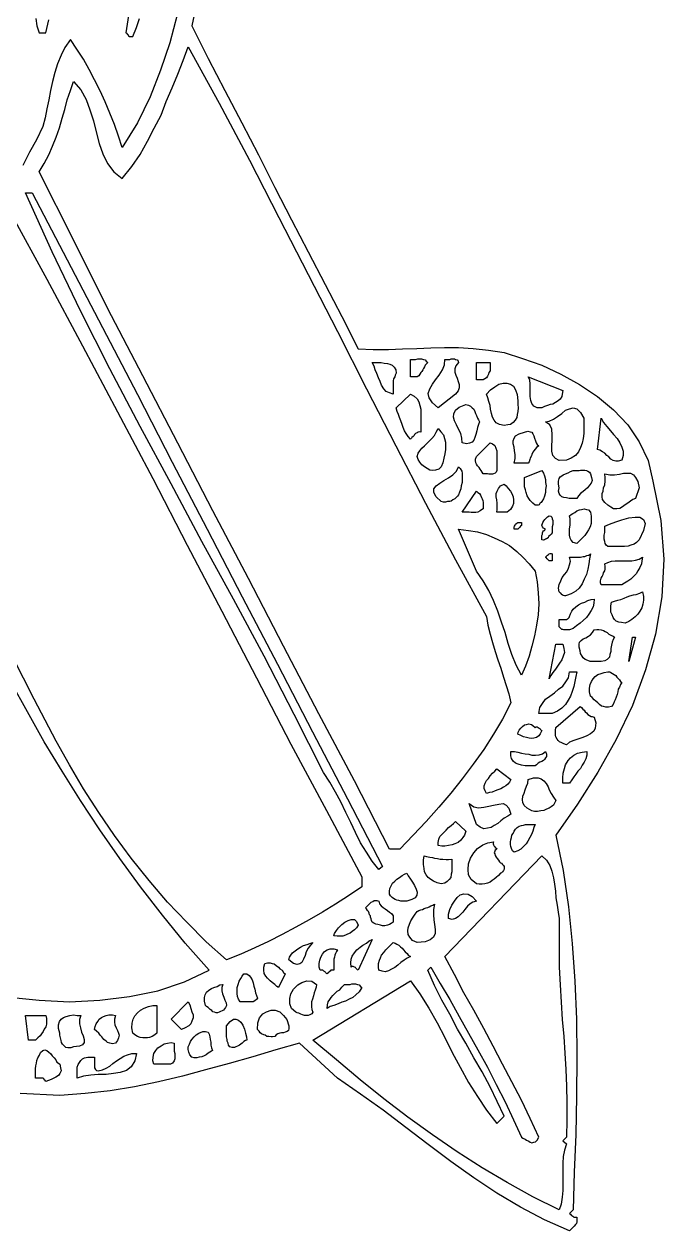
# Model space of a CAD drawing. Extents: x 0.02 to 6.9, y 0.03 to 9.01.
# Drawn here: x 5.679 to 6.901, y 0.026 to 2.328 of the extents above; entities that cross this region are included whole.
import ezdxf

# ---------------------------------------------------------------- set-up
doc = ezdxf.new("R2010")
doc.units = 0
doc.layers.add('1', color=7, linetype='Continuous')

msp = doc.modelspace()

# ---------------------------------------------------------------- linework, layer by layer
for points in [[(6.059, 2.602), (6, 2.324), (6.031, 2.262), (6.063, 2.201), (6.095, 2.139), (6.127, 2.078), (6.158, 2.016), (6.19, 1.954), (6.222, 1.893), (6.254, 1.831), (6.286, 1.77), (6.317, 1.708), (6.346, 1.707), (6.375, 1.707), (6.402, 1.708), (6.429, 1.709), (6.456, 1.71), (6.482, 1.711), (6.509, 1.711), (6.537, 1.709), (6.566, 1.706), (6.596, 1.701), (6.631, 1.69), (6.668, 1.677), (6.704, 1.66), (6.74, 1.64), (6.774, 1.617), (6.805, 1.592), (6.832, 1.563), (6.854, 1.531), (6.871, 1.495), (6.88, 1.456), (6.895, 1.381), (6.901, 1.307), (6.897, 1.235), (6.885, 1.164), (6.866, 1.096), (6.841, 1.028), (6.81, 0.963), (6.775, 0.901), (6.736, 0.84), (6.695, 0.781), (6.709, 0.713), (6.719, 0.644), (6.726, 0.574), (6.731, 0.502), (6.734, 0.43), (6.735, 0.357), (6.734, 0.283), (6.733, 0.21), (6.73, 0.138), (6.728, 0.066), (6.721, 0.059), (6.723, 0.058), (6.724, 0.056), (6.725, 0.055), (6.727, 0.054), (6.729, 0.052), (6.73, 0.052), (6.733, 0.052), (6.735, 0.052), (6.735, 0.049), (6.735, 0.046), (6.735, 0.043), (6.734, 0.04), (6.732, 0.038), (6.73, 0.035), (6.728, 0.033), (6.726, 0.031), (6.723, 0.028), (6.721, 0.026), (6.673, 0.047), (6.627, 0.071), (6.582, 0.098), (6.538, 0.127), (6.494, 0.158), (6.451, 0.191), (6.408, 0.223), (6.365, 0.256), (6.322, 0.287), (6.278, 0.317), (6.205, 0.384), (6.16, 0.371), (6.116, 0.358), (6.071, 0.345), (6.026, 0.333), (5.982, 0.321), (5.936, 0.31), (5.89, 0.301), (5.844, 0.293), (5.796, 0.288), (5.748, 0.284), (5.672, 0.288)], [(5.651, 0.472), (5.708, 0.466), (5.766, 0.463), (5.824, 0.466), (5.881, 0.473), (5.935, 0.484), (5.986, 0.501), (6.033, 0.523), (5.987, 0.575), (5.944, 0.628), (5.902, 0.682), (5.862, 0.736), (5.824, 0.791), (5.787, 0.847), (5.752, 0.903), (5.718, 0.959), (5.686, 1.016), (5.655, 1.072)]]:
    msp.add_lwpolyline(points)
at = {"layer": '1'}
for points in [[(5.88, 2.352), (5.874, 2.311), (5.875, 2.31), (5.877, 2.308), (5.878, 2.307), (5.879, 2.305), (5.881, 2.304), (5.883, 2.304), (5.885, 2.304), (5.887, 2.304), (5.894, 2.321), (5.9, 2.338)], [(5.972, 2.345), (5.958, 2.292), (5.94, 2.24), (5.92, 2.189), (5.896, 2.139), (5.867, 2.092), (5.86, 2.114), (5.852, 2.136), (5.843, 2.158), (5.834, 2.179), (5.825, 2.2), (5.814, 2.221), (5.804, 2.241), (5.793, 2.261), (5.78, 2.28), (5.768, 2.298), (5.757, 2.283), (5.75, 2.268), (5.743, 2.252), (5.738, 2.235), (5.734, 2.218), (5.73, 2.201), (5.727, 2.183), (5.723, 2.166), (5.72, 2.149), (5.715, 2.132), (5.703, 2.107), (5.69, 2.083), (5.677, 2.058)], [(5.702, 2.338), (5.704, 2.324), (5.708, 2.311), (5.721, 2.311), (5.727, 2.336)], [(6.562, 1.198), (6.565, 1.181), (6.569, 1.164), (6.574, 1.148), (6.579, 1.131), (6.584, 1.115), (6.59, 1.099), (6.595, 1.082), (6.6, 1.066), (6.605, 1.05), (6.609, 1.033), (6.593, 1.002), (6.576, 0.973), (6.557, 0.944), (6.537, 0.916), (6.516, 0.888), (6.494, 0.861), (6.471, 0.834), (6.447, 0.807), (6.422, 0.781), (6.397, 0.754), (6.377, 0.754), (6.31, 0.884), (6.242, 1.012), (6.175, 1.141), (6.108, 1.27), (6.04, 1.399), (5.973, 1.528), (5.906, 1.657), (5.839, 1.786), (5.774, 1.916), (5.708, 2.046), (5.718, 2.062), (5.727, 2.078), (5.734, 2.095), (5.741, 2.112), (5.747, 2.13), (5.752, 2.148), (5.757, 2.165), (5.762, 2.183), (5.768, 2.201), (5.774, 2.218), (5.788, 2.202), (5.798, 2.184), (5.805, 2.164), (5.812, 2.143), (5.817, 2.122), (5.823, 2.1), (5.83, 2.08), (5.839, 2.062), (5.851, 2.046), (5.867, 2.033), (5.885, 2.056), (5.901, 2.079), (5.915, 2.104), (5.928, 2.129), (5.941, 2.154), (5.951, 2.18), (5.962, 2.206), (5.973, 2.232), (5.983, 2.258), (5.993, 2.284), (6.052, 2.177), (6.11, 2.068), (6.166, 1.959), (6.222, 1.85), (6.278, 1.741), (6.333, 1.632), (6.389, 1.523), (6.446, 1.414), (6.503, 1.306), (6.562, 1.198)], [(5.695, 2.006), (5.762, 1.878), (5.829, 1.749), (5.896, 1.621), (5.962, 1.492), (6.029, 1.364), (6.096, 1.235), (6.163, 1.107), (6.23, 0.978), (6.297, 0.85), (6.364, 0.721), (6.357, 0.715), (6.344, 0.731), (6.333, 0.748), (6.322, 0.766), (6.312, 0.786), (6.303, 0.805), (6.294, 0.824), (6.284, 0.844), (6.274, 0.863), (6.263, 0.882), (6.251, 0.9), (6.195, 1.011), (6.138, 1.122), (6.079, 1.231), (6.019, 1.341), (5.96, 1.451), (5.901, 1.56), (5.843, 1.67), (5.787, 1.781), (5.733, 1.893), (5.682, 2.006), (5.695, 2.006)], [(5.655, 1.966), (5.723, 1.841), (5.791, 1.714), (5.858, 1.588), (5.925, 1.461), (5.991, 1.334), (6.057, 1.208), (6.123, 1.081), (6.189, 0.954), (6.257, 0.828), (6.324, 0.701), (6.324, 0.682), (6.299, 0.665), (6.274, 0.649), (6.249, 0.634), (6.224, 0.619), (6.198, 0.605), (6.172, 0.591), (6.146, 0.578), (6.12, 0.566), (6.093, 0.554), (6.066, 0.543), (6.027, 0.577), (5.99, 0.615), (5.953, 0.653), (5.918, 0.694), (5.884, 0.737), (5.852, 0.78), (5.822, 0.824), (5.793, 0.869), (5.766, 0.915), (5.741, 0.96), (5.699, 1.04), (5.658, 1.12)], [(6.39, 1.662), (6.388, 1.658), (6.387, 1.655), (6.385, 1.651), (6.384, 1.647), (6.384, 1.643), (6.384, 1.639), (6.384, 1.635), (6.384, 1.631), (6.384, 1.626), (6.384, 1.622), (6.377, 1.624), (6.371, 1.627), (6.366, 1.632), (6.362, 1.639), (6.359, 1.646), (6.356, 1.653), (6.353, 1.661), (6.35, 1.668), (6.348, 1.675), (6.344, 1.682), (6.35, 1.682), (6.355, 1.682), (6.361, 1.682), (6.367, 1.681), (6.373, 1.68), (6.378, 1.679), (6.382, 1.677), (6.386, 1.673), (6.389, 1.668), (6.39, 1.662)], [(6.45, 1.682), (6.447, 1.679), (6.445, 1.677), (6.444, 1.674), (6.442, 1.671), (6.441, 1.668), (6.439, 1.665), (6.437, 1.663), (6.435, 1.66), (6.433, 1.657), (6.43, 1.655), (6.417, 1.655), (6.417, 1.688), (6.42, 1.688), (6.424, 1.688), (6.427, 1.688), (6.431, 1.689), (6.435, 1.689), (6.438, 1.689), (6.442, 1.688), (6.445, 1.687), (6.447, 1.685), (6.45, 1.682)], [(6.509, 1.682), (6.504, 1.676), (6.502, 1.67), (6.502, 1.664), (6.504, 1.658), (6.506, 1.652), (6.508, 1.646), (6.51, 1.64), (6.51, 1.634), (6.508, 1.628), (6.503, 1.622), (6.47, 1.596), (6.459, 1.605), (6.453, 1.615), (6.451, 1.623), (6.454, 1.632), (6.459, 1.641), (6.465, 1.649), (6.472, 1.658), (6.478, 1.668), (6.482, 1.678), (6.483, 1.688), (6.486, 1.688), (6.489, 1.688), (6.492, 1.688), (6.495, 1.689), (6.498, 1.689), (6.501, 1.689), (6.503, 1.688), (6.506, 1.687), (6.508, 1.685), (6.509, 1.682)], [(6.569, 1.682), (6.569, 1.677), (6.569, 1.674), (6.569, 1.67), (6.569, 1.666), (6.567, 1.663), (6.566, 1.66), (6.564, 1.656), (6.562, 1.653), (6.559, 1.651), (6.556, 1.649), (6.543, 1.649), (6.543, 1.682), (6.569, 1.682)], [(6.622, 1.609), (6.622, 1.602), (6.623, 1.596), (6.622, 1.589), (6.621, 1.583), (6.62, 1.577), (6.617, 1.572), (6.613, 1.568), (6.608, 1.564), (6.603, 1.563), (6.596, 1.562), (6.587, 1.564), (6.581, 1.567), (6.577, 1.572), (6.574, 1.578), (6.572, 1.585), (6.57, 1.593), (6.569, 1.6), (6.567, 1.608), (6.565, 1.615), (6.562, 1.622), (6.57, 1.63), (6.578, 1.636), (6.586, 1.641), (6.594, 1.643), (6.601, 1.643), (6.608, 1.641), (6.614, 1.637), (6.618, 1.63), (6.621, 1.621), (6.622, 1.609)], [(6.708, 1.629), (6.707, 1.622), (6.706, 1.617), (6.703, 1.612), (6.699, 1.609), (6.694, 1.606), (6.689, 1.603), (6.684, 1.602), (6.679, 1.6), (6.673, 1.598), (6.668, 1.596), (6.659, 1.596), (6.653, 1.599), (6.649, 1.604), (6.647, 1.61), (6.646, 1.617), (6.646, 1.625), (6.646, 1.634), (6.646, 1.641), (6.645, 1.649), (6.642, 1.655), (6.708, 1.629)], [(6.437, 1.562), (6.437, 1.549), (6.434, 1.55), (6.432, 1.549), (6.43, 1.548), (6.427, 1.547), (6.425, 1.545), (6.424, 1.543), (6.422, 1.541), (6.42, 1.539), (6.419, 1.538), (6.417, 1.536), (6.413, 1.541), (6.409, 1.547), (6.406, 1.552), (6.403, 1.558), (6.401, 1.564), (6.399, 1.571), (6.396, 1.577), (6.394, 1.583), (6.392, 1.589), (6.39, 1.596), (6.417, 1.622), (6.424, 1.618), (6.43, 1.613), (6.433, 1.607), (6.435, 1.6), (6.437, 1.593), (6.437, 1.586), (6.437, 1.579), (6.437, 1.573), (6.437, 1.567), (6.437, 1.562)], [(6.549, 1.569), (6.547, 1.564), (6.545, 1.558), (6.544, 1.552), (6.542, 1.545), (6.54, 1.539), (6.538, 1.534), (6.535, 1.53), (6.53, 1.528), (6.524, 1.527), (6.516, 1.529), (6.515, 1.538), (6.513, 1.547), (6.509, 1.555), (6.505, 1.563), (6.501, 1.571), (6.499, 1.578), (6.5, 1.584), (6.503, 1.591), (6.51, 1.597), (6.523, 1.602), (6.528, 1.601), (6.532, 1.599), (6.535, 1.596), (6.538, 1.593), (6.54, 1.589), (6.541, 1.585), (6.543, 1.581), (6.545, 1.576), (6.547, 1.573), (6.549, 1.569)], [(6.748, 1.576), (6.748, 1.566), (6.748, 1.556), (6.748, 1.547), (6.747, 1.537), (6.745, 1.528), (6.742, 1.52), (6.738, 1.512), (6.732, 1.505), (6.724, 1.5), (6.715, 1.496), (6.701, 1.495), (6.694, 1.499), (6.689, 1.505), (6.687, 1.513), (6.687, 1.523), (6.688, 1.534), (6.688, 1.544), (6.687, 1.555), (6.683, 1.563), (6.675, 1.569), (6.682, 1.57), (6.69, 1.574), (6.698, 1.579), (6.706, 1.585), (6.713, 1.591), (6.721, 1.594), (6.728, 1.596), (6.735, 1.594), (6.742, 1.587), (6.748, 1.576)], [(6.821, 1.496), (6.814, 1.494), (6.809, 1.494), (6.804, 1.495), (6.8, 1.498), (6.796, 1.502), (6.792, 1.505), (6.788, 1.509), (6.784, 1.512), (6.779, 1.515), (6.774, 1.516), (6.781, 1.576), (6.786, 1.568), (6.792, 1.56), (6.799, 1.552), (6.805, 1.545), (6.812, 1.537), (6.817, 1.529), (6.821, 1.521), (6.823, 1.513), (6.823, 1.505), (6.821, 1.496)], [(6.476, 1.483), (6.471, 1.479), (6.465, 1.477), (6.46, 1.476), (6.454, 1.477), (6.449, 1.48), (6.444, 1.483), (6.439, 1.487), (6.435, 1.492), (6.432, 1.497), (6.43, 1.503), (6.432, 1.509), (6.435, 1.514), (6.439, 1.519), (6.444, 1.523), (6.449, 1.528), (6.453, 1.532), (6.458, 1.537), (6.463, 1.543), (6.466, 1.549), (6.47, 1.556), (6.475, 1.55), (6.48, 1.544), (6.482, 1.537), (6.484, 1.53), (6.484, 1.523), (6.484, 1.516), (6.483, 1.508), (6.481, 1.5), (6.479, 1.491), (6.476, 1.483)], [(6.662, 1.523), (6.658, 1.52), (6.655, 1.517), (6.653, 1.514), (6.651, 1.511), (6.649, 1.507), (6.648, 1.504), (6.646, 1.5), (6.645, 1.497), (6.644, 1.493), (6.642, 1.49), (6.615, 1.49), (6.617, 1.499), (6.617, 1.507), (6.616, 1.514), (6.615, 1.521), (6.613, 1.527), (6.613, 1.533), (6.615, 1.538), (6.618, 1.542), (6.625, 1.546), (6.635, 1.549), (6.641, 1.551), (6.646, 1.55), (6.649, 1.549), (6.651, 1.546), (6.653, 1.542), (6.654, 1.538), (6.656, 1.533), (6.657, 1.529), (6.659, 1.526), (6.662, 1.523)], [(6.582, 1.476), (6.581, 1.473), (6.579, 1.471), (6.576, 1.47), (6.574, 1.469), (6.571, 1.469), (6.567, 1.469), (6.564, 1.47), (6.562, 1.47), (6.559, 1.47), (6.556, 1.47), (6.554, 1.473), (6.552, 1.476), (6.55, 1.479), (6.548, 1.482), (6.545, 1.485), (6.543, 1.488), (6.542, 1.491), (6.541, 1.495), (6.541, 1.498), (6.543, 1.503), (6.569, 1.529), (6.574, 1.527), (6.578, 1.524), (6.58, 1.519), (6.582, 1.514), (6.582, 1.508), (6.582, 1.502), (6.582, 1.495), (6.582, 1.488), (6.582, 1.482), (6.582, 1.476)], [(6.509, 1.43), (6.507, 1.427), (6.504, 1.424), (6.502, 1.422), (6.498, 1.42), (6.495, 1.418), (6.492, 1.417), (6.488, 1.417), (6.484, 1.416), (6.48, 1.416), (6.476, 1.417), (6.466, 1.426), (6.462, 1.434), (6.462, 1.441), (6.466, 1.447), (6.473, 1.452), (6.481, 1.457), (6.49, 1.462), (6.498, 1.468), (6.505, 1.475), (6.509, 1.483), (6.512, 1.48), (6.515, 1.475), (6.516, 1.471), (6.516, 1.465), (6.516, 1.459), (6.516, 1.453), (6.514, 1.447), (6.513, 1.441), (6.511, 1.435), (6.509, 1.43)], [(6.668, 1.417), (6.667, 1.415), (6.665, 1.414), (6.664, 1.413), (6.663, 1.411), (6.661, 1.41), (6.659, 1.41), (6.657, 1.41), (6.655, 1.41), (6.651, 1.414), (6.646, 1.419), (6.643, 1.423), (6.64, 1.428), (6.638, 1.434), (6.637, 1.439), (6.635, 1.445), (6.635, 1.451), (6.635, 1.457), (6.635, 1.463), (6.668, 1.476), (6.671, 1.471), (6.673, 1.466), (6.675, 1.459), (6.675, 1.453), (6.676, 1.447), (6.675, 1.44), (6.675, 1.434), (6.673, 1.427), (6.671, 1.422), (6.668, 1.417)], [(6.761, 1.47), (6.763, 1.463), (6.764, 1.457), (6.762, 1.452), (6.759, 1.448), (6.755, 1.443), (6.751, 1.439), (6.747, 1.436), (6.742, 1.432), (6.738, 1.428), (6.735, 1.423), (6.73, 1.423), (6.725, 1.423), (6.72, 1.423), (6.715, 1.424), (6.71, 1.425), (6.706, 1.426), (6.703, 1.429), (6.701, 1.432), (6.7, 1.437), (6.701, 1.443), (6.7, 1.45), (6.7, 1.456), (6.701, 1.461), (6.703, 1.464), (6.706, 1.466), (6.709, 1.468), (6.713, 1.47), (6.718, 1.472), (6.723, 1.474), (6.728, 1.476), (6.731, 1.476), (6.735, 1.476), (6.739, 1.476), (6.742, 1.477), (6.746, 1.477), (6.75, 1.477), (6.753, 1.476), (6.756, 1.475), (6.759, 1.473), (6.761, 1.47)], [(6.602, 1.397), (6.582, 1.397), (6.583, 1.402), (6.583, 1.408), (6.583, 1.414), (6.582, 1.42), (6.581, 1.426), (6.581, 1.432), (6.583, 1.437), (6.585, 1.442), (6.589, 1.447), (6.596, 1.45), (6.6, 1.447), (6.604, 1.442), (6.608, 1.437), (6.611, 1.432), (6.613, 1.426), (6.614, 1.42), (6.614, 1.413), (6.612, 1.408), (6.608, 1.402), (6.602, 1.397)], [(6.847, 1.423), (6.842, 1.421), (6.837, 1.418), (6.832, 1.414), (6.827, 1.411), (6.822, 1.407), (6.817, 1.404), (6.811, 1.403), (6.805, 1.403), (6.8, 1.406), (6.794, 1.41), (6.788, 1.415), (6.784, 1.421), (6.783, 1.426), (6.783, 1.432), (6.785, 1.437), (6.786, 1.443), (6.788, 1.449), (6.789, 1.456), (6.789, 1.462), (6.788, 1.47), (6.798, 1.468), (6.807, 1.468), (6.816, 1.469), (6.824, 1.471), (6.831, 1.471), (6.837, 1.471), (6.843, 1.468), (6.847, 1.463), (6.851, 1.455), (6.854, 1.443), (6.847, 1.423)], [(6.556, 1.403), (6.553, 1.401), (6.55, 1.399), (6.546, 1.397), (6.542, 1.396), (6.538, 1.396), (6.533, 1.396), (6.529, 1.397), (6.524, 1.397), (6.52, 1.397), (6.516, 1.397), (6.543, 1.437), (6.546, 1.434), (6.549, 1.432), (6.551, 1.429), (6.553, 1.425), (6.554, 1.422), (6.555, 1.419), (6.556, 1.415), (6.556, 1.411), (6.556, 1.408), (6.556, 1.403)], [(6.688, 1.357), (6.686, 1.355), (6.685, 1.354), (6.683, 1.352), (6.681, 1.35), (6.68, 1.348), (6.677, 1.346), (6.675, 1.345), (6.673, 1.344), (6.671, 1.343), (6.668, 1.344), (6.668, 1.347), (6.668, 1.35), (6.668, 1.352), (6.669, 1.355), (6.669, 1.357), (6.67, 1.359), (6.671, 1.361), (6.673, 1.362), (6.675, 1.364), (6.671, 1.366), (6.669, 1.369), (6.668, 1.372), (6.669, 1.375), (6.67, 1.377), (6.672, 1.38), (6.674, 1.383), (6.677, 1.386), (6.679, 1.388), (6.682, 1.39), (6.685, 1.389), (6.687, 1.387), (6.688, 1.384), (6.689, 1.381), (6.689, 1.377), (6.689, 1.373), (6.688, 1.369), (6.688, 1.365), (6.688, 1.361), (6.688, 1.357)], [(6.761, 1.397), (6.762, 1.389), (6.762, 1.382), (6.762, 1.375), (6.76, 1.369), (6.757, 1.363), (6.754, 1.358), (6.75, 1.352), (6.745, 1.347), (6.74, 1.342), (6.735, 1.337), (6.728, 1.339), (6.724, 1.343), (6.722, 1.347), (6.721, 1.353), (6.721, 1.358), (6.721, 1.365), (6.722, 1.372), (6.722, 1.378), (6.722, 1.384), (6.721, 1.39), (6.724, 1.392), (6.727, 1.394), (6.731, 1.396), (6.735, 1.399), (6.74, 1.401), (6.744, 1.402), (6.749, 1.403), (6.753, 1.402), (6.757, 1.401), (6.761, 1.397)], [(6.854, 1.344), (6.849, 1.339), (6.844, 1.336), (6.838, 1.334), (6.833, 1.332), (6.826, 1.331), (6.82, 1.331), (6.814, 1.331), (6.807, 1.331), (6.801, 1.331), (6.794, 1.331), (6.791, 1.334), (6.789, 1.337), (6.788, 1.341), (6.787, 1.345), (6.787, 1.349), (6.787, 1.353), (6.788, 1.358), (6.788, 1.362), (6.788, 1.366), (6.788, 1.37), (6.797, 1.374), (6.809, 1.378), (6.821, 1.382), (6.834, 1.386), (6.846, 1.387), (6.855, 1.387), (6.862, 1.383), (6.865, 1.375), (6.862, 1.362), (6.854, 1.344)], [(6.655, 1.284), (6.659, 1.264), (6.661, 1.243), (6.662, 1.222), (6.661, 1.201), (6.658, 1.181), (6.654, 1.161), (6.649, 1.141), (6.644, 1.122), (6.637, 1.103), (6.629, 1.086), (6.619, 1.105), (6.611, 1.125), (6.604, 1.146), (6.598, 1.167), (6.591, 1.187), (6.584, 1.208), (6.576, 1.228), (6.567, 1.247), (6.556, 1.266), (6.543, 1.284), (6.509, 1.364), (6.528, 1.362), (6.545, 1.359), (6.562, 1.354), (6.577, 1.348), (6.592, 1.341), (6.606, 1.333), (6.62, 1.322), (6.632, 1.311), (6.644, 1.298), (6.655, 1.284)], [(6.629, 1.377), (6.629, 1.375), (6.629, 1.373), (6.629, 1.371), (6.627, 1.37), (6.626, 1.368), (6.625, 1.367), (6.623, 1.365), (6.622, 1.364), (6.615, 1.364), (6.615, 1.366), (6.615, 1.368), (6.616, 1.37), (6.617, 1.372), (6.618, 1.374), (6.62, 1.376), (6.622, 1.377), (6.624, 1.377), (6.627, 1.377), (6.629, 1.377)], [(6.688, 1.304), (6.686, 1.304), (6.684, 1.304), (6.682, 1.304), (6.681, 1.305), (6.679, 1.307), (6.678, 1.308), (6.676, 1.31), (6.675, 1.311), (6.676, 1.312), (6.678, 1.314), (6.679, 1.315), (6.681, 1.316), (6.682, 1.317), (6.684, 1.318), (6.686, 1.318), (6.688, 1.317), (6.688, 1.304)], [(6.761, 1.317), (6.759, 1.308), (6.758, 1.298), (6.756, 1.288), (6.753, 1.278), (6.749, 1.269), (6.745, 1.26), (6.739, 1.252), (6.733, 1.246), (6.724, 1.241), (6.715, 1.238), (6.713, 1.237), (6.711, 1.237), (6.709, 1.238), (6.707, 1.239), (6.706, 1.24), (6.704, 1.242), (6.703, 1.243), (6.701, 1.245), (6.7, 1.252), (6.701, 1.259), (6.704, 1.266), (6.707, 1.272), (6.711, 1.278), (6.716, 1.283), (6.719, 1.29), (6.721, 1.296), (6.723, 1.303), (6.721, 1.311), (6.725, 1.311), (6.73, 1.311), (6.734, 1.311), (6.738, 1.311), (6.742, 1.311), (6.747, 1.312), (6.75, 1.312), (6.754, 1.314), (6.758, 1.315), (6.761, 1.317)], [(6.86, 1.311), (6.859, 1.304), (6.858, 1.298), (6.855, 1.291), (6.851, 1.285), (6.848, 1.279), (6.843, 1.274), (6.838, 1.269), (6.832, 1.265), (6.826, 1.261), (6.821, 1.258), (6.781, 1.258), (6.78, 1.262), (6.78, 1.266), (6.781, 1.271), (6.783, 1.274), (6.785, 1.278), (6.786, 1.281), (6.788, 1.285), (6.789, 1.288), (6.789, 1.293), (6.788, 1.298), (6.794, 1.301), (6.801, 1.303), (6.808, 1.304), (6.816, 1.304), (6.824, 1.304), (6.832, 1.304), (6.84, 1.304), (6.847, 1.305), (6.854, 1.307), (6.86, 1.311)], [(6.86, 1.245), (6.862, 1.236), (6.862, 1.229), (6.861, 1.221), (6.859, 1.214), (6.855, 1.208), (6.851, 1.202), (6.846, 1.197), (6.84, 1.192), (6.834, 1.188), (6.827, 1.185), (6.82, 1.186), (6.815, 1.187), (6.81, 1.189), (6.807, 1.192), (6.804, 1.196), (6.802, 1.201), (6.8, 1.206), (6.8, 1.211), (6.8, 1.218), (6.801, 1.225), (6.807, 1.227), (6.813, 1.229), (6.819, 1.23), (6.825, 1.233), (6.831, 1.235), (6.836, 1.237), (6.843, 1.239), (6.848, 1.24), (6.855, 1.242), (6.86, 1.245)], [(6.768, 1.231), (6.767, 1.223), (6.766, 1.216), (6.762, 1.209), (6.758, 1.202), (6.753, 1.196), (6.747, 1.19), (6.741, 1.185), (6.734, 1.18), (6.728, 1.175), (6.721, 1.172), (6.718, 1.172), (6.716, 1.172), (6.713, 1.172), (6.71, 1.172), (6.708, 1.173), (6.706, 1.173), (6.704, 1.175), (6.703, 1.176), (6.701, 1.178), (6.701, 1.192), (6.704, 1.192), (6.707, 1.192), (6.71, 1.192), (6.713, 1.192), (6.715, 1.192), (6.717, 1.193), (6.718, 1.194), (6.72, 1.196), (6.721, 1.198), (6.723, 1.203), (6.725, 1.208), (6.728, 1.212), (6.733, 1.216), (6.738, 1.22), (6.744, 1.223), (6.75, 1.225), (6.756, 1.228), (6.762, 1.23), (6.768, 1.231)], [(6.807, 1.158), (6.804, 1.154), (6.802, 1.149), (6.801, 1.143), (6.8, 1.137), (6.8, 1.131), (6.798, 1.125), (6.797, 1.12), (6.793, 1.116), (6.788, 1.113), (6.781, 1.112), (6.776, 1.112), (6.771, 1.112), (6.765, 1.112), (6.76, 1.112), (6.756, 1.114), (6.751, 1.116), (6.747, 1.119), (6.745, 1.122), (6.742, 1.127), (6.741, 1.132), (6.739, 1.139), (6.739, 1.145), (6.74, 1.149), (6.743, 1.152), (6.747, 1.155), (6.752, 1.157), (6.757, 1.16), (6.761, 1.163), (6.765, 1.167), (6.768, 1.172), (6.773, 1.173), (6.777, 1.173), (6.781, 1.172), (6.786, 1.171), (6.789, 1.169), (6.793, 1.167), (6.796, 1.164), (6.8, 1.162), (6.804, 1.16), (6.807, 1.158)], [(6.834, 1.112), (6.841, 1.158), (6.847, 1.158), (6.834, 1.112)], [(6.708, 1.145), (6.71, 1.137), (6.711, 1.129), (6.709, 1.122), (6.706, 1.115), (6.702, 1.109), (6.698, 1.103), (6.694, 1.097), (6.689, 1.091), (6.685, 1.085), (6.682, 1.079), (6.695, 1.145), (6.708, 1.145)], [(6.735, 1.092), (6.733, 1.083), (6.731, 1.074), (6.729, 1.064), (6.726, 1.055), (6.723, 1.046), (6.718, 1.038), (6.713, 1.03), (6.706, 1.023), (6.698, 1.017), (6.688, 1.013), (6.662, 1.013), (6.664, 1.024), (6.669, 1.032), (6.675, 1.04), (6.683, 1.046), (6.692, 1.052), (6.7, 1.059), (6.708, 1.065), (6.714, 1.073), (6.719, 1.081), (6.721, 1.092), (6.735, 1.092)], [(6.821, 1.072), (6.818, 1.068), (6.816, 1.063), (6.814, 1.059), (6.813, 1.054), (6.812, 1.049), (6.81, 1.044), (6.808, 1.039), (6.806, 1.035), (6.804, 1.03), (6.801, 1.026), (6.795, 1.025), (6.79, 1.025), (6.786, 1.026), (6.782, 1.027), (6.778, 1.03), (6.775, 1.033), (6.771, 1.036), (6.768, 1.039), (6.764, 1.043), (6.761, 1.046), (6.759, 1.054), (6.759, 1.061), (6.76, 1.068), (6.763, 1.074), (6.766, 1.079), (6.77, 1.083), (6.775, 1.087), (6.781, 1.089), (6.787, 1.091), (6.794, 1.092), (6.798, 1.092), (6.8, 1.091), (6.803, 1.089), (6.806, 1.087), (6.809, 1.085), (6.811, 1.082), (6.813, 1.08), (6.816, 1.077), (6.818, 1.074), (6.821, 1.072)], [(6.768, 1.006), (6.771, 0.995), (6.77, 0.985), (6.767, 0.979), (6.761, 0.974), (6.754, 0.97), (6.746, 0.967), (6.737, 0.964), (6.729, 0.961), (6.721, 0.958), (6.715, 0.953), (6.71, 0.955), (6.706, 0.957), (6.702, 0.959), (6.699, 0.961), (6.697, 0.964), (6.695, 0.968), (6.694, 0.971), (6.694, 0.975), (6.694, 0.98), (6.695, 0.986), (6.741, 1.026), (6.744, 1.024), (6.746, 1.021), (6.749, 1.019), (6.751, 1.016), (6.753, 1.014), (6.756, 1.011), (6.759, 1.009), (6.762, 1.007), (6.764, 1.007), (6.768, 1.006)], [(6.668, 0.98), (6.665, 0.974), (6.662, 0.97), (6.658, 0.967), (6.653, 0.966), (6.649, 0.965), (6.644, 0.966), (6.639, 0.967), (6.633, 0.968), (6.628, 0.971), (6.622, 0.973), (6.623, 0.977), (6.625, 0.981), (6.628, 0.985), (6.631, 0.988), (6.635, 0.991), (6.639, 0.992), (6.643, 0.993), (6.648, 0.992), (6.651, 0.99), (6.655, 0.986), (6.657, 0.987), (6.659, 0.987), (6.661, 0.986), (6.663, 0.985), (6.664, 0.984), (6.665, 0.983), (6.667, 0.981), (6.668, 0.98)], [(6.675, 0.94), (6.677, 0.935), (6.677, 0.931), (6.675, 0.928), (6.673, 0.925), (6.671, 0.923), (6.668, 0.921), (6.664, 0.92), (6.661, 0.918), (6.658, 0.915), (6.655, 0.913), (6.649, 0.913), (6.642, 0.913), (6.636, 0.913), (6.629, 0.914), (6.623, 0.916), (6.618, 0.918), (6.613, 0.922), (6.61, 0.927), (6.609, 0.932), (6.609, 0.94), (6.616, 0.94), (6.622, 0.939), (6.629, 0.937), (6.636, 0.936), (6.643, 0.935), (6.649, 0.933), (6.656, 0.933), (6.663, 0.934), (6.669, 0.936), (6.675, 0.94)], [(6.754, 0.94), (6.754, 0.933), (6.752, 0.926), (6.749, 0.92), (6.745, 0.914), (6.742, 0.908), (6.737, 0.903), (6.733, 0.897), (6.729, 0.892), (6.725, 0.886), (6.721, 0.88), (6.708, 0.88), (6.708, 0.89), (6.709, 0.899), (6.711, 0.908), (6.713, 0.915), (6.718, 0.923), (6.723, 0.928), (6.729, 0.933), (6.736, 0.937), (6.745, 0.939), (6.754, 0.94)], [(6.609, 0.887), (6.606, 0.882), (6.603, 0.878), (6.599, 0.875), (6.595, 0.872), (6.59, 0.869), (6.584, 0.867), (6.579, 0.865), (6.573, 0.863), (6.568, 0.862), (6.562, 0.86), (6.56, 0.865), (6.558, 0.87), (6.558, 0.875), (6.56, 0.88), (6.562, 0.885), (6.566, 0.889), (6.569, 0.894), (6.574, 0.899), (6.578, 0.903), (6.582, 0.907), (6.609, 0.887)], [(6.695, 0.847), (6.693, 0.843), (6.69, 0.838), (6.686, 0.835), (6.682, 0.832), (6.677, 0.83), (6.672, 0.828), (6.666, 0.827), (6.66, 0.826), (6.654, 0.826), (6.649, 0.827), (6.64, 0.832), (6.634, 0.837), (6.632, 0.843), (6.631, 0.848), (6.632, 0.855), (6.634, 0.861), (6.636, 0.867), (6.639, 0.874), (6.641, 0.88), (6.642, 0.887), (6.652, 0.89), (6.661, 0.89), (6.667, 0.888), (6.672, 0.884), (6.676, 0.879), (6.68, 0.873), (6.682, 0.867), (6.686, 0.86), (6.69, 0.853), (6.695, 0.847)], [(6.609, 0.821), (6.603, 0.817), (6.596, 0.813), (6.59, 0.808), (6.584, 0.803), (6.577, 0.799), (6.571, 0.795), (6.564, 0.794), (6.557, 0.793), (6.55, 0.796), (6.543, 0.801), (6.529, 0.841), (6.538, 0.835), (6.547, 0.833), (6.557, 0.834), (6.567, 0.836), (6.576, 0.838), (6.586, 0.84), (6.594, 0.841), (6.6, 0.838), (6.605, 0.832), (6.609, 0.821)], [(6.523, 0.788), (6.52, 0.781), (6.517, 0.776), (6.513, 0.771), (6.508, 0.767), (6.502, 0.764), (6.497, 0.762), (6.49, 0.761), (6.483, 0.76), (6.477, 0.76), (6.47, 0.761), (6.47, 0.767), (6.471, 0.773), (6.473, 0.778), (6.477, 0.782), (6.481, 0.786), (6.485, 0.79), (6.49, 0.795), (6.495, 0.799), (6.499, 0.803), (6.503, 0.807), (6.523, 0.788)], [(6.655, 0.801), (6.653, 0.795), (6.651, 0.788), (6.648, 0.782), (6.645, 0.776), (6.641, 0.769), (6.638, 0.764), (6.633, 0.759), (6.628, 0.754), (6.622, 0.751), (6.615, 0.748), (6.612, 0.751), (6.61, 0.755), (6.609, 0.759), (6.608, 0.763), (6.608, 0.768), (6.609, 0.772), (6.61, 0.776), (6.611, 0.781), (6.613, 0.784), (6.615, 0.788), (6.618, 0.792), (6.621, 0.795), (6.625, 0.798), (6.629, 0.799), (6.633, 0.8), (6.637, 0.801), (6.641, 0.801), (6.646, 0.801), (6.651, 0.801), (6.655, 0.801)], [(6.576, 0.768), (6.575, 0.766), (6.575, 0.764), (6.576, 0.762), (6.577, 0.76), (6.578, 0.759), (6.579, 0.757), (6.581, 0.756), (6.582, 0.754), (6.579, 0.752), (6.578, 0.75), (6.577, 0.747), (6.578, 0.745), (6.579, 0.742), (6.581, 0.739), (6.583, 0.736), (6.585, 0.733), (6.587, 0.73), (6.589, 0.728), (6.591, 0.727), (6.593, 0.725), (6.595, 0.723), (6.596, 0.721), (6.596, 0.718), (6.596, 0.716), (6.595, 0.713), (6.593, 0.711), (6.591, 0.709), (6.589, 0.708), (6.585, 0.704), (6.581, 0.7), (6.577, 0.697), (6.573, 0.694), (6.569, 0.691), (6.564, 0.689), (6.559, 0.688), (6.554, 0.687), (6.548, 0.687), (6.543, 0.688), (6.533, 0.696), (6.528, 0.705), (6.527, 0.715), (6.528, 0.726), (6.532, 0.737), (6.538, 0.747), (6.545, 0.755), (6.555, 0.762), (6.565, 0.766), (6.576, 0.768)], [(6.701, 0.622), (6.701, 0.615), (6.701, 0.606), (6.701, 0.596), (6.701, 0.586), (6.701, 0.576), (6.701, 0.565), (6.701, 0.555), (6.701, 0.545), (6.701, 0.537), (6.701, 0.529), (6.703, 0.495), (6.705, 0.462), (6.707, 0.429), (6.71, 0.397), (6.712, 0.365), (6.714, 0.334), (6.715, 0.302), (6.716, 0.271), (6.716, 0.238), (6.715, 0.205), (6.708, 0.198), (6.715, 0.192), (6.711, 0.18), (6.709, 0.168), (6.708, 0.155), (6.708, 0.142), (6.708, 0.129), (6.708, 0.115), (6.708, 0.103), (6.707, 0.09), (6.705, 0.077), (6.701, 0.066), (6.651, 0.091), (6.602, 0.118), (6.554, 0.146), (6.506, 0.177), (6.459, 0.209), (6.412, 0.243), (6.366, 0.278), (6.321, 0.314), (6.276, 0.352), (6.231, 0.39), (6.417, 0.503), (6.435, 0.478), (6.452, 0.451), (6.468, 0.423), (6.483, 0.395), (6.497, 0.366), (6.512, 0.338), (6.528, 0.309), (6.545, 0.282), (6.562, 0.256), (6.582, 0.231), (6.596, 0.245), (6.583, 0.273), (6.569, 0.301), (6.554, 0.329), (6.538, 0.356), (6.523, 0.384), (6.507, 0.411), (6.492, 0.439), (6.477, 0.466), (6.463, 0.494), (6.45, 0.523), (6.456, 0.529), (6.474, 0.498), (6.492, 0.467), (6.51, 0.435), (6.528, 0.403), (6.546, 0.371), (6.564, 0.338), (6.581, 0.305), (6.598, 0.272), (6.614, 0.238), (6.629, 0.205), (6.632, 0.203), (6.636, 0.201), (6.639, 0.199), (6.643, 0.197), (6.646, 0.195), (6.649, 0.194), (6.653, 0.195), (6.656, 0.196), (6.659, 0.199), (6.662, 0.205), (6.646, 0.24), (6.629, 0.275), (6.611, 0.31), (6.593, 0.344), (6.575, 0.378), (6.557, 0.412), (6.538, 0.447), (6.519, 0.48), (6.501, 0.515), (6.483, 0.549), (6.668, 0.741), (6.677, 0.733), (6.683, 0.723), (6.687, 0.712), (6.69, 0.699), (6.692, 0.687), (6.694, 0.674), (6.695, 0.661), (6.697, 0.647), (6.699, 0.634), (6.701, 0.622)], [(6.496, 0.735), (6.496, 0.729), (6.496, 0.723), (6.496, 0.717), (6.496, 0.711), (6.495, 0.706), (6.494, 0.7), (6.491, 0.696), (6.487, 0.692), (6.483, 0.689), (6.476, 0.688), (6.468, 0.69), (6.461, 0.693), (6.456, 0.696), (6.451, 0.7), (6.447, 0.705), (6.444, 0.711), (6.443, 0.717), (6.442, 0.725), (6.442, 0.733), (6.443, 0.741), (6.448, 0.74), (6.454, 0.739), (6.459, 0.738), (6.463, 0.737), (6.469, 0.736), (6.474, 0.735), (6.479, 0.735), (6.485, 0.734), (6.49, 0.734), (6.496, 0.735)], [(6.41, 0.655), (6.406, 0.655), (6.402, 0.655), (6.399, 0.655), (6.395, 0.656), (6.391, 0.657), (6.388, 0.658), (6.385, 0.66), (6.382, 0.662), (6.379, 0.665), (6.377, 0.668), (6.377, 0.674), (6.378, 0.679), (6.38, 0.684), (6.383, 0.689), (6.387, 0.693), (6.391, 0.697), (6.396, 0.7), (6.401, 0.704), (6.406, 0.706), (6.41, 0.708), (6.413, 0.703), (6.417, 0.697), (6.421, 0.691), (6.425, 0.685), (6.428, 0.678), (6.43, 0.672), (6.429, 0.666), (6.426, 0.661), (6.42, 0.658), (6.41, 0.655)], [(6.543, 0.655), (6.536, 0.653), (6.531, 0.65), (6.526, 0.645), (6.521, 0.639), (6.517, 0.634), (6.512, 0.629), (6.508, 0.625), (6.503, 0.622), (6.497, 0.62), (6.49, 0.622), (6.49, 0.63), (6.492, 0.639), (6.496, 0.647), (6.501, 0.655), (6.506, 0.662), (6.512, 0.667), (6.519, 0.669), (6.527, 0.668), (6.535, 0.664), (6.543, 0.655)], [(6.384, 0.615), (6.38, 0.612), (6.377, 0.61), (6.373, 0.609), (6.368, 0.608), (6.364, 0.608), (6.36, 0.609), (6.355, 0.61), (6.351, 0.611), (6.347, 0.613), (6.344, 0.615), (6.343, 0.618), (6.342, 0.621), (6.341, 0.624), (6.341, 0.627), (6.339, 0.629), (6.338, 0.632), (6.337, 0.635), (6.335, 0.637), (6.333, 0.64), (6.331, 0.642), (6.333, 0.644), (6.335, 0.646), (6.338, 0.649), (6.34, 0.651), (6.342, 0.653), (6.345, 0.654), (6.348, 0.656), (6.35, 0.656), (6.353, 0.656), (6.357, 0.655), (6.358, 0.65), (6.361, 0.646), (6.365, 0.643), (6.369, 0.64), (6.373, 0.637), (6.377, 0.634), (6.381, 0.631), (6.384, 0.627), (6.384, 0.622), (6.384, 0.615)], [(6.463, 0.649), (6.461, 0.639), (6.461, 0.629), (6.462, 0.619), (6.463, 0.61), (6.464, 0.601), (6.464, 0.593), (6.461, 0.586), (6.455, 0.581), (6.445, 0.577), (6.43, 0.576), (6.421, 0.58), (6.416, 0.586), (6.413, 0.591), (6.412, 0.598), (6.413, 0.604), (6.415, 0.611), (6.418, 0.617), (6.422, 0.624), (6.426, 0.63), (6.43, 0.635), (6.433, 0.637), (6.437, 0.638), (6.44, 0.639), (6.443, 0.641), (6.447, 0.642), (6.45, 0.643), (6.453, 0.644), (6.456, 0.646), (6.46, 0.647), (6.463, 0.649)], [(6.317, 0.609), (6.314, 0.604), (6.31, 0.6), (6.306, 0.597), (6.302, 0.594), (6.297, 0.592), (6.293, 0.59), (6.288, 0.588), (6.282, 0.588), (6.277, 0.588), (6.271, 0.589), (6.272, 0.593), (6.276, 0.599), (6.28, 0.604), (6.286, 0.61), (6.292, 0.615), (6.298, 0.618), (6.304, 0.62), (6.31, 0.62), (6.314, 0.616), (6.317, 0.609)], [(6.231, 0.576), (6.226, 0.571), (6.222, 0.565), (6.218, 0.558), (6.216, 0.551), (6.213, 0.544), (6.21, 0.538), (6.206, 0.535), (6.201, 0.534), (6.194, 0.536), (6.185, 0.543), (6.186, 0.548), (6.189, 0.552), (6.192, 0.556), (6.197, 0.56), (6.202, 0.564), (6.207, 0.567), (6.213, 0.57), (6.22, 0.572), (6.225, 0.574), (6.231, 0.576)], [(6.317, 0.523), (6.316, 0.524), (6.314, 0.526), (6.313, 0.527), (6.312, 0.528), (6.31, 0.529), (6.308, 0.53), (6.306, 0.53), (6.304, 0.529), (6.303, 0.537), (6.304, 0.544), (6.306, 0.55), (6.31, 0.556), (6.315, 0.562), (6.321, 0.567), (6.326, 0.571), (6.333, 0.575), (6.338, 0.579), (6.344, 0.582), (6.317, 0.523)], [(6.417, 0.549), (6.411, 0.546), (6.405, 0.542), (6.399, 0.538), (6.393, 0.533), (6.387, 0.528), (6.381, 0.525), (6.375, 0.522), (6.369, 0.52), (6.363, 0.521), (6.357, 0.523), (6.356, 0.529), (6.356, 0.536), (6.358, 0.542), (6.36, 0.547), (6.362, 0.552), (6.366, 0.557), (6.37, 0.562), (6.375, 0.567), (6.379, 0.571), (6.384, 0.576), (6.388, 0.575), (6.391, 0.573), (6.395, 0.571), (6.398, 0.568), (6.401, 0.565), (6.404, 0.562), (6.407, 0.558), (6.411, 0.555), (6.413, 0.552), (6.417, 0.549)], [(6.278, 0.562), (6.276, 0.559), (6.274, 0.555), (6.273, 0.552), (6.272, 0.548), (6.271, 0.544), (6.271, 0.54), (6.271, 0.536), (6.271, 0.531), (6.271, 0.527), (6.271, 0.523), (6.269, 0.523), (6.267, 0.523), (6.265, 0.523), (6.264, 0.521), (6.262, 0.52), (6.261, 0.519), (6.259, 0.517), (6.258, 0.516), (6.257, 0.517), (6.255, 0.519), (6.254, 0.52), (6.252, 0.521), (6.25, 0.523), (6.249, 0.523), (6.247, 0.523), (6.245, 0.523), (6.243, 0.529), (6.243, 0.536), (6.244, 0.542), (6.246, 0.548), (6.249, 0.554), (6.253, 0.559), (6.258, 0.562), (6.264, 0.564), (6.271, 0.564), (6.278, 0.562)], [(6.178, 0.516), (6.165, 0.49), (6.162, 0.492), (6.158, 0.496), (6.153, 0.5), (6.149, 0.503), (6.144, 0.508), (6.141, 0.512), (6.138, 0.517), (6.137, 0.523), (6.137, 0.529), (6.139, 0.536), (6.144, 0.537), (6.149, 0.537), (6.153, 0.536), (6.157, 0.535), (6.161, 0.532), (6.165, 0.529), (6.168, 0.526), (6.172, 0.523), (6.175, 0.519), (6.178, 0.516)], [(6.125, 0.47), (6.123, 0.467), (6.12, 0.465), (6.117, 0.463), (6.114, 0.463), (6.11, 0.463), (6.107, 0.463), (6.103, 0.463), (6.099, 0.463), (6.096, 0.463), (6.092, 0.463), (6.089, 0.468), (6.087, 0.473), (6.086, 0.479), (6.086, 0.485), (6.086, 0.49), (6.088, 0.496), (6.09, 0.502), (6.093, 0.507), (6.096, 0.512), (6.099, 0.516), (6.105, 0.516), (6.109, 0.513), (6.112, 0.51), (6.115, 0.505), (6.117, 0.499), (6.118, 0.493), (6.12, 0.487), (6.121, 0.48), (6.123, 0.475), (6.125, 0.47)], [(6.052, 0.443), (6.049, 0.442), (6.046, 0.442), (6.043, 0.443), (6.04, 0.444), (6.038, 0.446), (6.035, 0.448), (6.033, 0.45), (6.031, 0.452), (6.028, 0.454), (6.026, 0.456), (6.024, 0.464), (6.024, 0.471), (6.025, 0.476), (6.028, 0.481), (6.032, 0.485), (6.037, 0.488), (6.042, 0.49), (6.048, 0.492), (6.053, 0.495), (6.059, 0.496), (6.057, 0.49), (6.057, 0.484), (6.058, 0.478), (6.061, 0.472), (6.063, 0.466), (6.065, 0.461), (6.066, 0.456), (6.064, 0.452), (6.06, 0.447), (6.052, 0.443)], [(6.238, 0.496), (6.237, 0.491), (6.235, 0.485), (6.233, 0.48), (6.232, 0.474), (6.23, 0.468), (6.228, 0.463), (6.228, 0.458), (6.228, 0.453), (6.229, 0.448), (6.231, 0.443), (6.229, 0.44), (6.225, 0.438), (6.222, 0.437), (6.219, 0.437), (6.215, 0.437), (6.211, 0.438), (6.208, 0.439), (6.204, 0.441), (6.201, 0.442), (6.198, 0.443), (6.19, 0.45), (6.187, 0.459), (6.187, 0.469), (6.189, 0.478), (6.194, 0.487), (6.202, 0.495), (6.21, 0.5), (6.219, 0.503), (6.229, 0.502), (6.238, 0.496)], [(6.324, 0.49), (6.319, 0.482), (6.313, 0.476), (6.307, 0.471), (6.3, 0.468), (6.293, 0.464), (6.286, 0.462), (6.279, 0.459), (6.271, 0.456), (6.264, 0.454), (6.258, 0.45), (6.259, 0.457), (6.26, 0.463), (6.263, 0.467), (6.266, 0.471), (6.269, 0.475), (6.273, 0.479), (6.277, 0.483), (6.282, 0.486), (6.286, 0.491), (6.291, 0.496), (6.294, 0.496), (6.298, 0.496), (6.302, 0.496), (6.305, 0.497), (6.309, 0.497), (6.312, 0.497), (6.316, 0.496), (6.319, 0.495), (6.322, 0.492), (6.324, 0.49)], [(5.98, 0.41), (5.96, 0.43), (5.993, 0.463), (5.996, 0.457), (5.998, 0.45), (6, 0.444), (6.002, 0.438), (6.002, 0.432), (6, 0.426), (5.998, 0.421), (5.994, 0.417), (5.987, 0.413), (5.98, 0.41)], [(5.788, 0.437), (5.785, 0.429), (5.785, 0.421), (5.787, 0.413), (5.789, 0.405), (5.792, 0.398), (5.794, 0.391), (5.794, 0.385), (5.791, 0.381), (5.785, 0.378), (5.774, 0.377), (5.769, 0.375), (5.763, 0.375), (5.759, 0.376), (5.756, 0.379), (5.753, 0.382), (5.751, 0.385), (5.75, 0.389), (5.749, 0.394), (5.748, 0.399), (5.748, 0.403), (5.745, 0.412), (5.745, 0.419), (5.747, 0.425), (5.75, 0.43), (5.755, 0.433), (5.76, 0.435), (5.767, 0.437), (5.774, 0.438), (5.781, 0.437), (5.788, 0.437)], [(5.854, 0.437), (5.852, 0.43), (5.852, 0.424), (5.853, 0.419), (5.855, 0.413), (5.858, 0.408), (5.86, 0.403), (5.861, 0.399), (5.86, 0.394), (5.858, 0.389), (5.854, 0.384), (5.848, 0.383), (5.843, 0.384), (5.839, 0.385), (5.836, 0.388), (5.832, 0.391), (5.828, 0.396), (5.825, 0.399), (5.822, 0.403), (5.818, 0.407), (5.814, 0.41), (5.815, 0.416), (5.817, 0.421), (5.82, 0.425), (5.823, 0.43), (5.827, 0.433), (5.831, 0.435), (5.836, 0.437), (5.841, 0.438), (5.848, 0.438), (5.854, 0.437)], [(5.933, 0.403), (5.929, 0.4), (5.924, 0.397), (5.919, 0.395), (5.915, 0.394), (5.91, 0.394), (5.906, 0.394), (5.901, 0.395), (5.896, 0.397), (5.891, 0.4), (5.887, 0.403), (5.885, 0.413), (5.886, 0.422), (5.888, 0.43), (5.891, 0.436), (5.896, 0.442), (5.902, 0.447), (5.909, 0.451), (5.917, 0.454), (5.925, 0.456), (5.933, 0.456), (5.933, 0.453), (5.933, 0.449), (5.933, 0.444), (5.933, 0.439), (5.933, 0.433), (5.933, 0.427), (5.933, 0.421), (5.933, 0.415), (5.933, 0.409), (5.933, 0.403)], [(6.185, 0.417), (6.185, 0.412), (6.184, 0.408), (6.182, 0.406), (6.178, 0.405), (6.175, 0.404), (6.171, 0.404), (6.168, 0.403), (6.164, 0.402), (6.161, 0.4), (6.158, 0.397), (6.154, 0.396), (6.151, 0.396), (6.147, 0.397), (6.143, 0.397), (6.14, 0.399), (6.137, 0.4), (6.133, 0.402), (6.13, 0.404), (6.128, 0.407), (6.125, 0.41), (6.126, 0.423), (6.129, 0.432), (6.135, 0.44), (6.142, 0.444), (6.151, 0.447), (6.159, 0.447), (6.168, 0.444), (6.175, 0.437), (6.181, 0.429), (6.185, 0.417)], [(5.721, 0.437), (5.722, 0.431), (5.722, 0.425), (5.722, 0.42), (5.721, 0.415), (5.718, 0.411), (5.716, 0.406), (5.713, 0.402), (5.71, 0.398), (5.706, 0.394), (5.701, 0.39), (5.688, 0.39), (5.682, 0.437), (5.721, 0.437)], [(6.105, 0.39), (6.102, 0.389), (6.099, 0.387), (6.096, 0.384), (6.093, 0.382), (6.091, 0.38), (6.087, 0.378), (6.084, 0.377), (6.081, 0.376), (6.077, 0.376), (6.072, 0.377), (6.07, 0.38), (6.069, 0.384), (6.067, 0.388), (6.067, 0.391), (6.066, 0.396), (6.066, 0.4), (6.066, 0.404), (6.066, 0.408), (6.066, 0.413), (6.066, 0.417), (6.073, 0.425), (6.079, 0.43), (6.084, 0.43), (6.089, 0.428), (6.093, 0.424), (6.097, 0.418), (6.1, 0.411), (6.102, 0.403), (6.104, 0.396), (6.105, 0.39)], [(6.039, 0.37), (6.037, 0.369), (6.034, 0.367), (6.031, 0.365), (6.027, 0.362), (6.023, 0.36), (6.019, 0.358), (6.014, 0.357), (6.009, 0.356), (6.004, 0.356), (6, 0.357), (5.996, 0.362), (5.994, 0.367), (5.993, 0.372), (5.993, 0.377), (5.995, 0.382), (5.997, 0.387), (6, 0.391), (6.004, 0.396), (6.008, 0.4), (6.013, 0.403), (6.021, 0.406), (6.026, 0.406), (6.031, 0.405), (6.033, 0.401), (6.034, 0.396), (6.035, 0.391), (6.036, 0.386), (6.036, 0.38), (6.037, 0.375), (6.039, 0.37)], [(5.748, 0.344), (5.749, 0.337), (5.75, 0.331), (5.748, 0.326), (5.746, 0.323), (5.743, 0.321), (5.74, 0.319), (5.736, 0.317), (5.731, 0.315), (5.726, 0.313), (5.721, 0.311), (5.72, 0.313), (5.718, 0.314), (5.717, 0.316), (5.715, 0.317), (5.713, 0.317), (5.71, 0.317), (5.707, 0.317), (5.704, 0.317), (5.701, 0.317), (5.701, 0.324), (5.701, 0.329), (5.701, 0.335), (5.702, 0.341), (5.703, 0.346), (5.704, 0.351), (5.706, 0.356), (5.709, 0.361), (5.711, 0.366), (5.715, 0.37), (5.719, 0.371), (5.723, 0.37), (5.727, 0.367), (5.73, 0.364), (5.733, 0.36), (5.737, 0.356), (5.74, 0.352), (5.742, 0.348), (5.745, 0.346), (5.748, 0.344)], [(5.966, 0.384), (5.966, 0.379), (5.966, 0.375), (5.966, 0.369), (5.967, 0.364), (5.967, 0.358), (5.967, 0.354), (5.966, 0.35), (5.963, 0.346), (5.959, 0.344), (5.953, 0.344), (5.927, 0.344), (5.925, 0.35), (5.926, 0.357), (5.927, 0.364), (5.931, 0.37), (5.935, 0.375), (5.941, 0.379), (5.947, 0.383), (5.953, 0.384), (5.96, 0.385), (5.966, 0.384)], [(5.894, 0.364), (5.891, 0.35), (5.884, 0.339), (5.875, 0.332), (5.863, 0.328), (5.85, 0.326), (5.836, 0.324), (5.821, 0.324), (5.807, 0.323), (5.793, 0.321), (5.781, 0.317), (5.781, 0.323), (5.781, 0.328), (5.781, 0.333), (5.781, 0.338), (5.783, 0.343), (5.785, 0.347), (5.788, 0.351), (5.791, 0.354), (5.795, 0.356), (5.801, 0.357), (5.814, 0.357), (5.814, 0.354), (5.814, 0.351), (5.814, 0.348), (5.814, 0.346), (5.814, 0.342), (5.814, 0.339), (5.814, 0.337), (5.816, 0.334), (5.818, 0.332), (5.821, 0.331), (5.829, 0.333), (5.836, 0.336), (5.843, 0.34), (5.849, 0.345), (5.856, 0.35), (5.863, 0.355), (5.87, 0.359), (5.877, 0.362), (5.885, 0.364), (5.894, 0.364)]]:
    msp.add_lwpolyline(points, dxfattribs=at)

doc.saveas('drawing.dxf')
